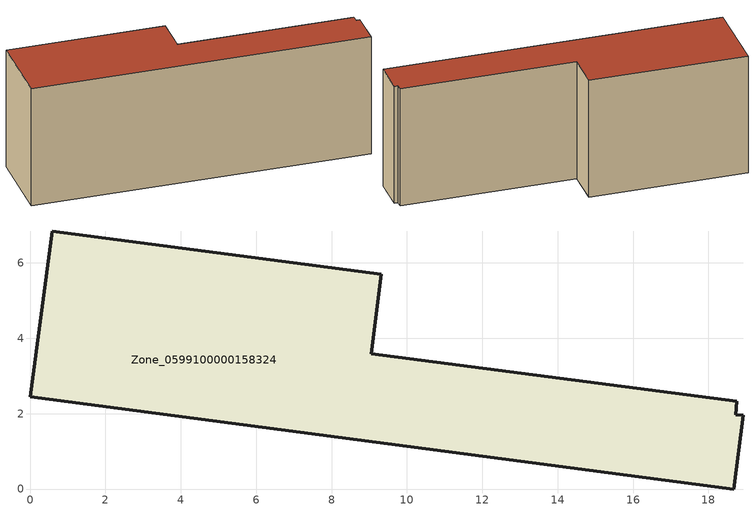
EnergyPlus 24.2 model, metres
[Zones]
Zone_0599100000158324
 floor ground (C_G): 0.59,6.85 9.32,5.7 9.06,3.59 18.75,2.33 18.73,1.98 18.93,1.95 18.67,0 0,2.45 z0
 wall outside (C_F): 9.32,5.7 0.59,6.85 0,2.45 18.67,0 18.93,1.95 18.73,1.98 18.75,2.33 9.06,3.59 9.32,5.7 z0:7.04
 roof outside (C_R): 18.67,0 18.93,1.95 18.73,1.98 18.75,2.33 9.06,3.59 9.32,5.7 0.59,6.85 0,2.45 z7.04
[BUILDING]
Pand.0599100000158324: North Axis=0; Terrain=City; Loads Convergence Tolerance Value=0.04; Temperature Convergence Tolerance Value=0.4; Solar Distribution=FullExterior; Maximum Number of Warmup Days=25; Minimum Number of Warmup Days=1
[Site:Location]
Rotterdam.The.Hague.AP_ZH_NLD Design_Conditions: Latitude=51.96; Longitude=4.45; Time Zone=1; Elevation=-4.5
[SITE:GROUNDTEMPERATURE:BUILDINGSURFACE]
18, 18, 18, 18, 18, 18, 18, 18, 18, 18, 18, 18
[MATERIAL] Thermal Absorptance=0.9; Solar Absorptance=0.7; Visible Absorptance=0.7
Name | Roughness | Thickness | Conductivity | Density | Specific Heat
G.TI.1946 | MediumSmooth | 0.15 | 1 | 540 | 1210
F.TI.1946 | Rough | 0.3 | 0.857143 | 1920 | 840
R.TI.1946 | MediumRough | 0.2 | 0.1 | 1500 | 1000
[CONSTRUCTION]
C_G: G.TI.1946
C_F: F.TI.1946
C_R: R.TI.1946
[ZONE]
Zone_0599100000158324: Type=1; Multiplier=1; Ceiling Height=Autocalculate; Volume=Autocalculate; Floor Area=autocalculate; Part of Total Floor Area=Yes
[ZONEINFILTRATION:DESIGNFLOWRATE]
Infil_Zone_0599100000158324: Zone or ZoneList or Space or SpaceList=Zone_0599100000158324; Schedule=AlwaysOn; Design Flow Rate Calculation Method=Flow/Area; Flow Rate per Floor Area=0.003; Constant Term Coefficient=1; Temperature Term Coefficient=0; Velocity Term Coefficient=0; Velocity Squared Term Coefficient=0
[HVACTEMPLATE:ZONE:IDEALLOADSAIRSYSTEM]
Zone_0599100000158324: Maximum Heating Supply Air Temperature=50; Minimum Cooling Supply Air Temperature=13; Maximum Heating Supply Air Humidity Ratio=0.0156; Minimum Cooling Supply Air Humidity Ratio=0.0077; Heating Limit=NoLimit; Cooling Limit=NoLimit; Dehumidification Control Type=ConstantSensibleHeatRatio; Cooling Sensible Heat Ratio=0.7; Dehumidification Setpoint=60; Humidification Control Type=None; Humidification Setpoint=30; Outdoor Air Method=None; Outdoor Air Flow Rate per Person=0.00944; Outdoor Air Flow Rate per Zone Floor Area=0; Outdoor Air Flow Rate per Zone=0; Demand Controlled Ventilation Type=None; Outdoor Air Economizer Type=NoEconomizer; Heat Recovery Type=None; Sensible Heat Recovery Effectiveness=0.7; Latent Heat Recovery Effectiveness=0.65
[ZONECONTROL:THERMOSTAT]
ThermostatControl_Zone_0599100000158324: Zone or ZoneList=Zone_0599100000158324; Control Type Schedule=DualSetpointControlType; Control 1=Thermostat_Zone_0599100000158324; Temperature Difference Between Cutout And Setpoint=0
[THERMOSTATSETPOINT:DUALSETPOINT]
Thermostat_Zone_0599100000158324: Heating Setpoint Temperature Schedule=HeatingSetpoint_Zone_0599100000158324; Cooling Setpoint Temperature Schedule=CoolingSetpoint_Zone_0599100000158324
[SCHEDULE:COMPACT]
HeatingSetpoint_Zone_0599100000158324: Through: 12/31, For: AllDays, Until: 24:00, 21
CoolingSetpoint_Zone_0599100000158324: Through: 12/31, For: AllDays, Until: 24:00, 24
DualSetpointControlType: Through: 12/31, For: AllDays, Until: 24:00, 4
AlwaysOn: Through: 12/31, For: AllDays, Until: 24:00, 1
